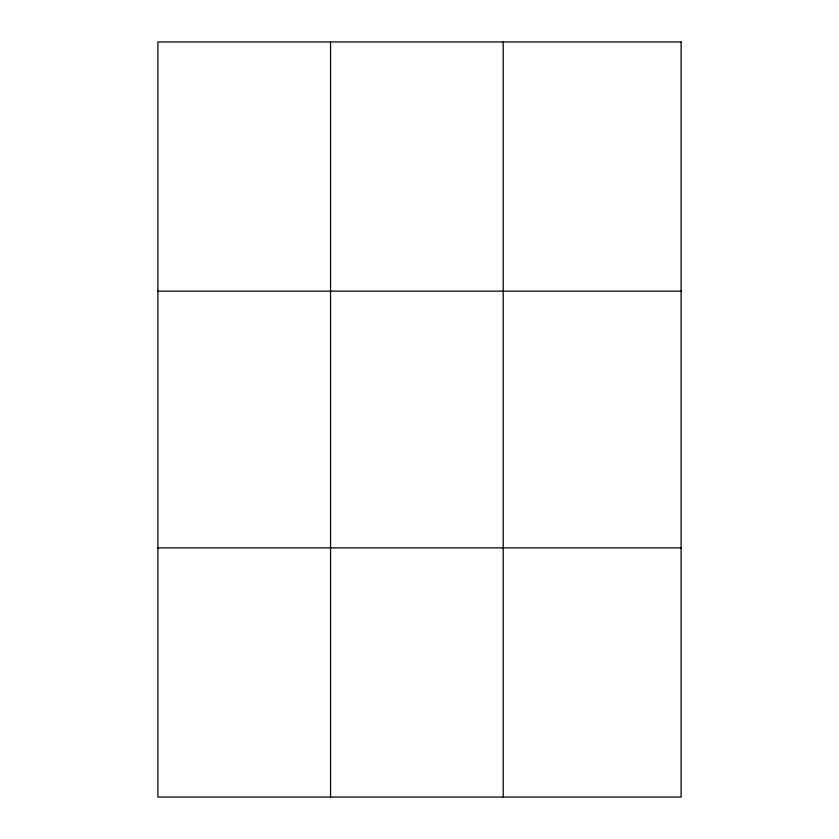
<?xml version="1.0" encoding="UTF-8"?>
<svg xmlns="http://www.w3.org/2000/svg" width="839" height="839" viewBox="0 0 839 839"><rect width="100%" height="100%" fill="white"/><g stroke="black" fill="none" stroke-linecap="round" stroke-linejoin="round"><path stroke-width="1.26" d="M330.556 41.95L330.556 797.05M503.211 41.95L503.211 797.05M157.9 291.133L681.1 291.133M157.9 547.867L681.1 547.867M681.1 41.95L681.1 797.05L157.9 797.05L157.9 41.95L681.1 41.95"/></g></svg>
